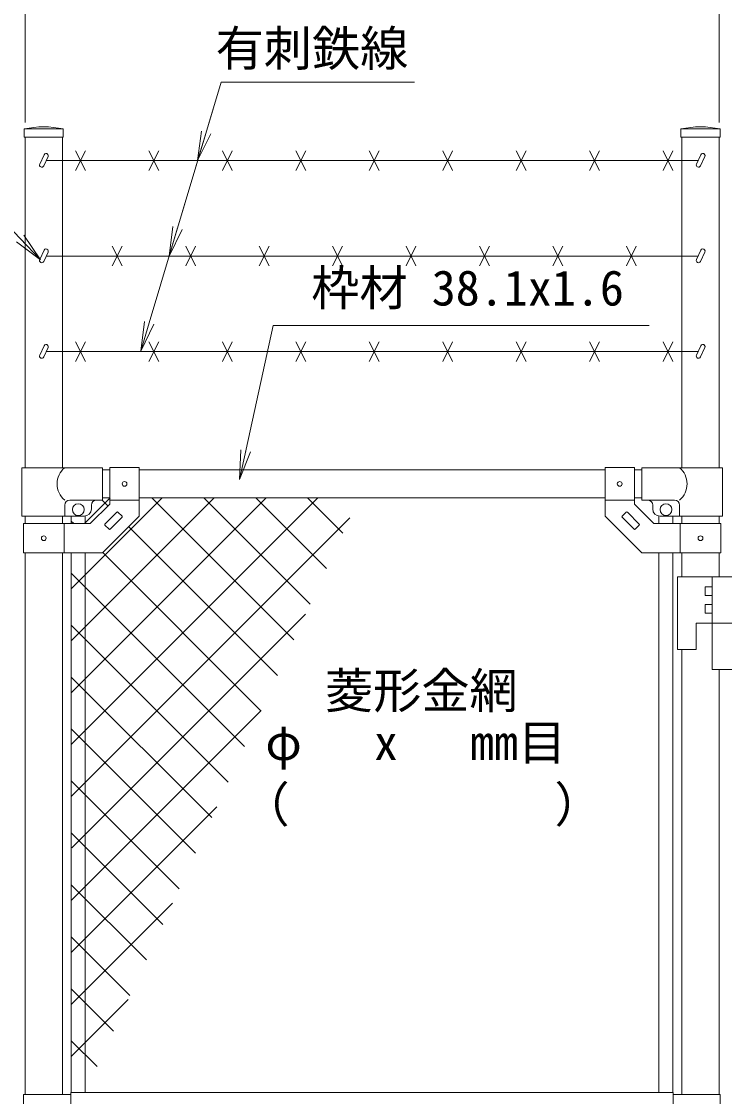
# Model space of a CAD drawing. Units: millimetres, scale not verified. Extents: x -4200 to 4200, y -2970 to 2970.
# Drawn here: x -2539 to -1582, y 259 to 1722 of the extents above; entities that cross this region are included whole.
import ezdxf
from ezdxf.enums import TextEntityAlignment as Align

# ---------------------------------------------------------------- set-up
doc = ezdxf.new("R2010")
doc.units = ezdxf.units.MM
doc.header["$LTSCALE"] = 20
for name, color, linetype, lineweight in [('0-0_D-STR-TXT', 7, 'Continuous', 9), ('0-5_D-STR1', 1, 'Continuous', 18), ('0-8_D-STR3', 3, 'Continuous', 13), ('0-9_D-STR-DIM', 7, 'Continuous', 9), ('0-A_0', 7, 'Continuous', 9), ('0-B_D-STR2', 7, 'Continuous', 9)]:
    doc.layers.add(name, color=color, linetype=linetype, lineweight=lineweight)
doc.styles.add('ＭＳ ゴシック', font='')
doc.styles.get('ＭＳ ゴシック').set_extended_font_data('MS Gothic')

# ---------------------------------------------------------------- blocks, each defined once
blk = doc.blocks.new('MLeader8')
at = {"layer": '0-0_D-STR-TXT'}
blk.add_line((-2358.8, 1309.58), (-2376.64, 1273.17), dxfattribs=at)
for points in [[(-2365.19, 1311.49), (-2267.27, 1638.98), (-2011.06, 1638.98), (-2003.86, 1638.98)], [(-2371.57, 1313.4), (-2376.64, 1273.17), (-2365.19, 1311.49)]]:
    blk.add_lwpolyline(points, dxfattribs=at)
blk = doc.blocks.new('_Open')
at = {"layer": '0-A_0'}
blk.add_line((-20, 3.33), (0, 0), dxfattribs=at)
blk.add_lwpolyline([(-20, -3.33), (0, 0), (-20, 0)], dxfattribs=at)
blk = doc.blocks.new('MLeader9')
at = {"layer": '0-0_D-STR-TXT'}
blk.add_line((-2535.88, 1430.78), (-2513.21, 1397.16), dxfattribs=at)
for points in [[(-2540.72, 1426.19), (-2766.16, 1664.11), (-3288.23, 1664.11), (-3295.43, 1664.11)], [(-2545.56, 1421.61), (-2513.21, 1397.16), (-2540.72, 1426.19)]]:
    blk.add_lwpolyline(points, dxfattribs=at)

msp = doc.modelspace()

# ---------------------------------------------------------------- linework, layer by layer
at = {"layer": '0-0_D-STR-TXT'}
for q in [(-2337.44, 1404.28), (-2298.58, 1534.28)]:
    msp.add_line((-2267.27, 1638.98), q, dxfattribs=at)
msp.add_lwpolyline([(-1684.26, 1308.04), (-2196.32, 1308.04), (-2241.84, 1100.13)], dxfattribs=at)
at = {"layer": '0-5_D-STR1'}
for p, q in [((-2482.07, 1575.37), (-2535.27, 1575.37)), ((-2535.27, 1564.37), (-2535.27, 1575.37)), ((-2482.07, 1564.37), (-2482.07, 1575.37)), ((-1641.07, 1575.37), (-1587.87, 1575.37)), ((-1641.07, 1564.37), (-1641.07, 1575.37)), ((-1587.87, 1564.37), (-1587.87, 1575.37)), ((-2482.07, 1564.37), (-2535.27, 1564.37)), ((-2534.07, 1564.37), (-2534.07, 1114.37)), ((-2483.27, 1564.37), (-2483.27, 1114.37)), ((-1641.07, 1564.37), (-1587.87, 1564.37)), ((-1639.87, 1564.37), (-1639.87, 1114.37)), ((-1589.07, 1564.37), (-1589.07, 1114.37)), ((-2428.67, 1111.37), (-2418.67, 1111.37)), ((-2378.67, 1111.37), (-1744.47, 1111.37)), ((-1704.47, 1111.37), (-1694.47, 1111.37)), ((-2428.67, 1073.37), (-2418.67, 1073.37)), ((-2378.67, 1073.37), (-1744.47, 1073.37)), ((-1704.47, 1073.37), (-1694.47, 1073.37)), ((-2534.07, 1048.37), (-2534.07, 1038.37)), ((-2483.27, 1048.37), (-2483.27, 1038.37)), ((-1639.87, 1048.37), (-1639.87, 1038.37)), ((-1589.07, 1048.37), (-1589.07, 1038.37)), ((-2534.07, 998.37), (-2534.07, 261.37)), ((-2483.27, 998.37), (-2483.27, 261.37)), ((-1639.87, 998.37), (-1639.87, 965.87)), ((-1589.07, 998.37), (-1589.07, 965.87)), ((-1639.87, 866.87), (-1639.87, 261.37)), ((-1589.07, 839.87), (-1589.07, 261.37))]:
    msp.add_line(p, q, dxfattribs=at)
for centre in [(-2508.67, 1458.94), (-1614.47, 1458.94)]:
    msp.add_arc(centre, 119.43, 77.13052, 102.86948, dxfattribs=at)
at = {"layer": '0-8_D-STR3'}
for p, q in [((-2508.24, 1540.4), (-2514.19, 1527.64)), ((-2502.8, 1537.86), (-2508.75, 1525.1)), ((-2465.38, 1545.78), (-2451.96, 1518.95)), ((-2465.38, 1518.95), (-2451.96, 1545.78)), ((-2365.38, 1545.78), (-2351.96, 1518.95)), ((-2365.38, 1518.95), (-2351.96, 1545.78)), ((-2265.38, 1545.78), (-2251.96, 1518.95)), ((-2265.38, 1518.95), (-2251.96, 1545.78)), ((-2165.38, 1545.78), (-2151.96, 1518.95)), ((-2165.38, 1518.95), (-2151.96, 1545.78)), ((-2065.38, 1545.78), (-2051.96, 1518.95)), ((-2065.38, 1518.95), (-2051.96, 1545.78)), ((-1965.38, 1545.78), (-1951.96, 1518.95)), ((-1965.38, 1518.95), (-1951.96, 1545.78)), ((-1865.38, 1545.78), (-1851.96, 1518.95)), ((-1865.38, 1518.95), (-1851.96, 1545.78)), ((-1765.38, 1545.78), (-1751.96, 1518.95)), ((-1765.38, 1518.95), (-1751.96, 1545.78)), ((-1665.38, 1545.78), (-1651.96, 1518.95)), ((-1665.38, 1518.95), (-1651.96, 1545.78)), ((-1614.04, 1540.4), (-1619.99, 1527.64)), ((-1608.6, 1537.86), (-1614.55, 1525.1)), ((-1617.78, 1532.37), (-2505.36, 1532.37)), ((-2508.24, 1410.4), (-2514.19, 1397.64)), ((-2502.8, 1407.86), (-2508.75, 1395.1)), ((-2415.38, 1415.78), (-2401.96, 1388.95)), ((-2415.38, 1388.95), (-2401.96, 1415.78)), ((-2315.38, 1415.78), (-2301.96, 1388.95)), ((-2315.38, 1388.95), (-2301.96, 1415.78)), ((-2215.38, 1415.78), (-2201.96, 1388.95)), ((-2215.38, 1388.95), (-2201.96, 1415.78)), ((-2115.38, 1415.78), (-2101.96, 1388.95)), ((-2115.38, 1388.95), (-2101.96, 1415.78)), ((-2015.38, 1415.78), (-2001.96, 1388.95)), ((-2015.38, 1388.95), (-2001.96, 1415.78)), ((-1915.38, 1415.78), (-1901.96, 1388.95)), ((-1915.38, 1388.95), (-1901.96, 1415.78)), ((-1815.38, 1415.78), (-1801.96, 1388.95)), ((-1815.38, 1388.95), (-1801.96, 1415.78)), ((-1715.38, 1415.78), (-1701.96, 1388.95)), ((-1715.38, 1388.95), (-1701.96, 1415.78)), ((-1614.04, 1410.4), (-1619.99, 1397.64)), ((-1608.6, 1407.86), (-1614.55, 1395.1)), ((-1617.78, 1402.37), (-2505.36, 1402.37)), ((-2508.24, 1280.4), (-2514.19, 1267.64)), ((-2502.8, 1277.86), (-2508.75, 1265.1)), ((-2465.38, 1285.78), (-2451.96, 1258.95)), ((-2465.38, 1258.95), (-2451.96, 1285.78)), ((-2365.38, 1285.78), (-2351.96, 1258.95)), ((-2365.38, 1258.95), (-2351.96, 1285.78)), ((-2265.38, 1285.78), (-2251.96, 1258.95)), ((-2265.38, 1258.95), (-2251.96, 1285.78)), ((-2165.38, 1285.78), (-2151.96, 1258.95)), ((-2165.38, 1258.95), (-2151.96, 1285.78)), ((-2065.38, 1285.78), (-2051.96, 1258.95)), ((-2065.38, 1258.95), (-2051.96, 1285.78)), ((-1965.38, 1285.78), (-1951.96, 1258.95)), ((-1965.38, 1258.95), (-1951.96, 1285.78)), ((-1865.38, 1285.78), (-1851.96, 1258.95)), ((-1865.38, 1258.95), (-1851.96, 1285.78)), ((-1765.38, 1285.78), (-1751.96, 1258.95)), ((-1765.38, 1258.95), (-1751.96, 1285.78)), ((-1665.38, 1285.78), (-1651.96, 1258.95)), ((-1665.38, 1258.95), (-1651.96, 1285.78)), ((-1614.04, 1280.4), (-1619.99, 1267.64)), ((-1608.6, 1277.86), (-1614.55, 1265.1)), ((-1617.78, 1272.37), (-2505.36, 1272.37)), ((-2428.67, 1114.37), (-2538.62, 1114.37)), ((-2538.62, 1114.37), (-2538.62, 1048.37)), ((-2428.67, 1070.37), (-2428.67, 1114.37)), ((-2418.67, 1114.62), (-2418.67, 1064.94)), ((-2418.67, 1114.62), (-2378.67, 1114.62)), ((-2378.67, 1114.62), (-2378.67, 1048.37)), ((-1744.47, 1114.62), (-1744.47, 1048.37)), ((-1704.47, 1114.62), (-1744.47, 1114.62)), ((-1704.47, 1114.62), (-1704.47, 1064.94)), ((-1694.47, 1114.37), (-1584.52, 1114.37)), ((-1694.47, 1070.37), (-1694.47, 1114.37)), ((-1584.52, 1114.37), (-1584.52, 1048.37)), ((-2428.67, 1070.37), (-2473.12, 1070.37)), ((-2418.67, 1070.12), (-2378.67, 1070.12)), ((-1704.47, 1070.12), (-1744.47, 1070.12)), ((-1694.47, 1070.37), (-1650.02, 1070.37)), ((-2480.12, 1048.37), (-2480.12, 1063.37)), ((-2445.24, 1038.37), (-2418.67, 1064.94)), ((-2443.67, 1058.37), (-2443.67, 1063.37)), ((-2425.34, 1037.77), (-2409.08, 1054.03)), ((-2407.66, 1054.03), (-2402, 1048.38)), ((-1715.48, 1054.03), (-1721.14, 1048.38)), ((-1697.8, 1037.77), (-1714.07, 1054.03)), ((-1677.9, 1038.37), (-1704.47, 1064.94)), ((-1679.47, 1058.37), (-1679.47, 1063.37)), ((-1643.02, 1048.37), (-1643.02, 1063.37)), ((-2538.62, 1048.37), (-2453.67, 1048.37)), ((-2471.17, 1048.37), (-2471.17, 1038.37)), ((-2452.17, 1048.37), (-2452.17, 1038.37)), ((-2418.27, 1030.7), (-2402, 1046.96)), ((-1704.88, 1030.7), (-1721.14, 1046.96)), ((-1670.97, 1048.37), (-1670.97, 1038.37)), ((-1584.52, 1048.37), (-1669.47, 1048.37)), ((-1651.97, 1048.37), (-1651.97, 1038.37)), ((-2536.37, 1038.37), (-2445.24, 1038.37)), ((-2536.37, 1038.37), (-2536.37, 998.37)), ((-2480.97, 1038.37), (-2480.97, 998.37)), ((-2425.34, 1036.36), (-2419.68, 1030.7)), ((-1697.8, 1036.36), (-1703.46, 1030.7)), ((-1586.77, 1038.37), (-1677.9, 1038.37)), ((-1642.17, 1038.37), (-1642.17, 998.37)), ((-1586.77, 1038.37), (-1586.77, 998.37)), ((-2471.17, 998.37), (-2471.17, 263.87)), ((-2452.17, 998.37), (-2452.17, 263.87)), ((-1670.97, 998.37), (-1670.97, 263.87)), ((-1651.97, 998.37), (-1651.97, 263.87)), ((-1564.57, 965.87), (-1645.57, 965.87)), ((-1645.57, 965.87), (-1645.57, 866.87)), ((-1598.57, 965.87), (-1598.57, 839.87)), ((-1608.07, 952.37), (-1608.07, 940.37)), ((-1598.57, 952.37), (-1608.07, 952.37)), ((-1598.57, 940.37), (-1608.07, 940.37)), ((-1608.07, 928.37), (-1608.07, 916.37)), ((-1598.57, 928.37), (-1608.07, 928.37)), ((-1598.57, 916.37), (-1608.07, 916.37)), ((-1542.57, 902.87), (-1620.57, 902.87)), ((-1620.57, 902.87), (-1620.57, 866.87)), ((-1620.57, 866.87), (-1645.57, 866.87)), ((-1507.57, 839.87), (-1598.57, 839.87)), ((-2471.57, 263.87), (-1651.57, 263.87)), ((-2471.57, 263.87), (-2471.57, 242.87)), ((-1651.57, 263.87), (-1651.57, 208.87)), ((-2536.17, 261.37), (-2536.17, 242.87)), ((-2471.57, 261.37), (-2536.17, 261.37)), ((-1651.57, 261.37), (-1587.47, 261.37)), ((-1587.47, 261.37), (-1587.47, 211.37))]:
    msp.add_line(p, q, dxfattribs=at)
for points in [[(-2536.37, 998.37), (-2428.67, 998.37), (-2378.67, 1048.37)], [(-1586.77, 998.37), (-1694.47, 998.37), (-1744.47, 1048.37)]]:
    msp.add_lwpolyline(points, dxfattribs=at)
for centre, radius in [((-2398.67, 1092.37), 3.25), ((-1724.47, 1092.37), 3.25), ((-2461.67, 1057.37), 8), ((-1661.47, 1057.37), 8), ((-2508.67, 1018.37), 3.25), ((-1614.47, 1018.37), 3.25)]:
    msp.add_circle(centre, radius, dxfattribs=at)
for centre, radius, start, end in [((-2505.52, 1539.13), 3, 334.99524, 154.99707), ((-1611.32, 1539.13), 3, 334.99524, 154.99707), ((-2511.47, 1526.37), 3, 154.99707, 334.99524), ((-1617.27, 1526.37), 3, 154.99707, 334.99524), ((-2505.52, 1409.13), 3, 334.99524, 154.99707), ((-1611.32, 1409.13), 3, 334.99524, 154.99707), ((-2511.47, 1396.37), 3, 154.99707, 334.99524), ((-1617.27, 1396.37), 3, 154.99707, 334.99524), ((-2505.52, 1279.13), 3, 334.99524, 154.99707), ((-1611.32, 1279.13), 3, 334.99524, 154.99707), ((-2511.47, 1266.37), 3, 154.99707, 334.99524), ((-1617.27, 1266.37), 3, 154.99707, 334.99524), ((-2461.93, 1092.37), 28.55, 129.59418, 230.40582), ((-1661.22, 1092.37), 28.55, 309.59418, 50.40582), ((-2473.12, 1063.37), 7, 90, 180), ((-2436.67, 1063.37), 7, 90, 180), ((-1686.47, 1063.37), 7, 0, 90), ((-1650.02, 1063.37), 7, 0, 90), ((-2453.67, 1058.37), 10, 270, 0), ((-2408.37, 1053.33), 1, 45, 135), ((-1714.78, 1053.33), 1, 45, 135), ((-1669.47, 1058.37), 10, 180, 270), ((-2402.71, 1047.67), 1, 315, 45), ((-1720.43, 1047.67), 1, 135, 225), ((-2424.63, 1037.06), 1, 135, 225), ((-2418.98, 1031.41), 1, 225, 315), ((-1704.17, 1031.41), 1, 225, 315), ((-1698.51, 1037.06), 1, 315, 45)]:
    msp.add_arc(centre, radius, start, end, dxfattribs=at)
at = {"layer": '0-9_D-STR-DIM'}
for p, q in [((-2534.07, 1584.37), (-2534.07, 1778.03)), ((-1589.07, 1584.37), (-1589.07, 1778.03))]:
    msp.add_line(p, q, dxfattribs=at)
at = {"layer": '0-B_D-STR2'}
for p, q in [((-2471.17, 808.22), (-2206.02, 1073.37)), ((-2471.17, 737.51), (-2135.31, 1073.37)), ((-2471.17, 878.93), (-2276.74, 1073.37)), ((-2471.17, 949.64), (-2347.45, 1073.37)), ((-2453.16, 1038.37), (-2418.16, 1073.37)), ((-2421.21, 1062.4), (-2429.18, 1070.37)), ((-2168.3, 880.19), (-2361.47, 1073.37)), ((-2146, 928.61), (-2290.76, 1073.37)), ((-2123.7, 977.02), (-2220.05, 1073.37)), ((-2101.4, 1025.43), (-2149.34, 1073.37)), ((-2471.17, 666.8), (-2091.89, 1046.08)), ((-2467.89, 1038.37), (-2471.17, 1041.65)), ((-2190.6, 831.78), (-2392.93, 1034.11)), ((-2212.89, 783.37), (-2428.28, 998.76)), ((-2235.19, 734.96), (-2471.17, 970.94)), ((-2470.39, 596.87), (-2152.27, 914.99)), ((-2257.49, 686.54), (-2471.17, 900.23)), ((-2279.79, 638.13), (-2471.17, 829.51)), ((-2471.17, 525.38), (-2212.65, 783.9)), ((-2302.09, 589.72), (-2471.17, 758.8)), ((-2324.39, 541.31), (-2471.17, 688.09)), ((-2471.17, 454.67), (-2273.03, 652.81)), ((-2346.68, 492.89), (-2471.17, 617.38)), ((-2368.98, 444.48), (-2471.17, 546.67)), ((-2471.17, 383.96), (-2333.41, 521.72)), ((-2391.28, 396.07), (-2471.17, 475.96)), ((-2413.58, 347.66), (-2471.17, 405.25)), ((-2471.17, 313.25), (-2393.78, 390.63)), ((-2435.88, 299.25), (-2471.17, 334.54))]:
    msp.add_line(p, q, dxfattribs=at)

# ---------------------------------------------------------------- block references
at = {"layer": '0-0_D-STR-TXT'}
for name in ['MLeader9', 'MLeader8']:
    msp.add_blockref(name, (0, 0), dxfattribs=at)
at = {"layer": '0-0_D-STR-TXT', "xscale": 2, "yscale": 2}
for p, rotation in [((-2299.15, 1532.37), 253.35412), ((-2338.02, 1402.37), 253.35412), ((-2242.27, 1098.17), 257.65038)]:
    msp.add_blockref('_Open', p, dxfattribs=dict(at, rotation=rotation))

# ---------------------------------------------------------------- texts
at = {"layer": '0-0_D-STR-TXT', "style": 'ＭＳ ゴシック'}
for s, p in [('有刺鉄線', (-2274.64, 1646.65)), ('枠材 38.1x1.6', (-2144.38, 1320.63)), ('菱形金網', (-2125.73, 772.56)), ('φ   x   mm目', (-2206.95, 702.12)), ('（\u3000\u3000   \u3000\u3000）', (-2239.44, 617.65))]:
    msp.add_text(s, height=48.09, dxfattribs=at).set_placement(p, align=Align.BOTTOM_LEFT)

doc.saveas('drawing.dxf')
